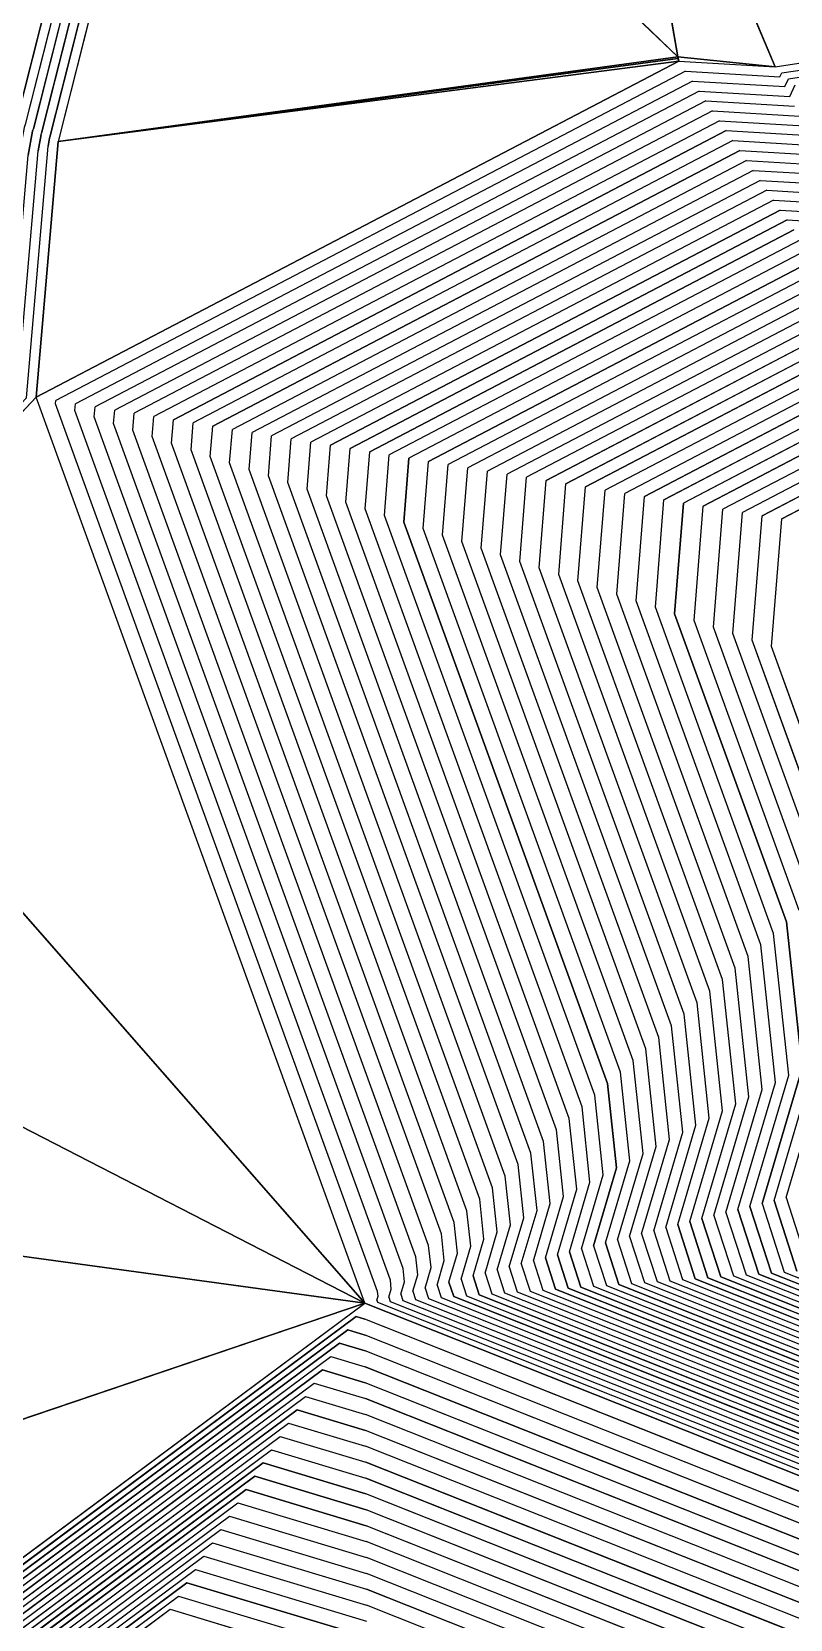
# Model space of a CAD drawing. Extents: x 7084 to 11035, y 13750 to 16729.
# Drawn here: x 7885 to 8404, y 14476 to 15562 of the extents above; entities that cross this region are included whole.
import ezdxf

# ---------------------------------------------------------------- set-up
doc = ezdxf.new("R2010")
doc.units = 0
doc.layers.add('Level 1', color=7, linetype='Continuous')

msp = doc.modelspace()

# ---------------------------------------------------------------- linework, layer by layer
at = {"layer": 'Level 1'}
for p, q in [((7983.7, 15855.8), (7891.7, 15492.5)), ((7990.8, 15858.6), (7897.4, 15489.6)), ((7997.9, 15861.4), (7903, 15486.6)), ((8326.7, 15544.5), (7997.9, 15861.4)), ((7997.9, 15861.4), (8326.7, 15544.5)), ((7962.4, 15847.3), (7874.8, 15501.3)), ((7969.5, 15850.1), (7880.5, 15498.4)), ((7976.6, 15852.9), (7886.1, 15495.4)), ((8282.5, 15801.4), (8326.7, 15544.5)), ((8393.3, 15537.7), (8282.5, 15801.4)), ((8326.7, 15544.5), (8282.5, 15801.4)), ((8282.5, 15801.4), (8393.3, 15537.7)), ((8393.3, 15537.7), (8572.6, 15565.2)), ((8397.9, 15533.6), (8573.6, 15560.6)), ((8402.5, 15529.6), (8574.6, 15556)), ((7888, 15311.7), (8327.4, 15541.6)), ((8327.4, 15541.6), (7888, 15311.7)), ((8326.7, 15544.5), (7903, 15486.6)), ((7903, 15486.6), (8326.7, 15544.5)), ((8326.7, 15543.5), (7903, 15486.6)), ((7903, 15486.6), (8326.7, 15543.5)), ((7903, 15486.6), (8327.4, 15541.6)), ((8327.4, 15541.6), (7903, 15486.6)), ((8326.7, 15543.5), (8326.7, 15544.5)), ((8327.4, 15541.6), (8326.7, 15544.5)), ((8326.7, 15544.5), (8326.7, 15543.5)), ((8326.7, 15544.5), (8393.3, 15537.7)), ((8393.3, 15537.7), (8326.7, 15544.5)), ((8326.7, 15544.5), (8327.4, 15541.6)), ((8327.4, 15541.6), (8326.7, 15543.5)), ((8326.7, 15543.5), (8327.4, 15541.6)), ((8327.4, 15541.6), (8393.3, 15537.7)), ((8332.1, 15534.8), (7901.4, 15309.5)), ((8336.7, 15528), (7914.9, 15307.3)), ((8332.1, 15534.8), (8396.6, 15530.9)), ((8336.7, 15528), (8400, 15524.2)), ((8396.6, 15530.9), (8397.9, 15533.6)), ((8400, 15524.2), (8402.5, 15529.6)), ((8341.3, 15521.2), (7928.3, 15305.1)), ((8341.3, 15521.2), (8403.3, 15517.5)), ((8403.3, 15517.5), (8407.1, 15525.5)), ((8345.9, 15514.4), (7941.7, 15303)), ((8350.6, 15507.7), (7955.1, 15300.8)), ((8345.9, 15514.4), (8406.6, 15510.8)), ((8350.6, 15507.7), (8409.9, 15504.1)), ((7885.6, 15493.8), (7886.1, 15495.4)), ((8355.2, 15500.9), (7968.5, 15298.6)), ((8355.2, 15500.9), (8413.2, 15497.4)), ((7885.6, 15493.8), (7882.5, 15477.3)), ((7888, 15311.7), (7903, 15486.6)), ((7903, 15486.6), (7888, 15311.7)), ((7891.4, 15491.4), (7889.3, 15480.4)), ((7891.4, 15491.4), (7891.7, 15492.5)), ((7897.2, 15489), (7896.2, 15483.5)), ((7897.2, 15489), (7897.4, 15489.6)), ((8359.8, 15494.1), (7981.9, 15296.4)), ((8364.4, 15487.3), (7995.3, 15294.2)), ((8359.8, 15494.1), (8416.5, 15490.7)), ((8364.4, 15487.3), (8419.8, 15484)), ((7874.8, 15310.9), (7889.3, 15480.4)), ((7881.4, 15311.3), (7896.2, 15483.5)), ((8369.1, 15480.5), (8008.8, 15292)), ((8373.7, 15473.7), (8022.2, 15289.8)), ((8369.1, 15480.5), (8423.1, 15477.3)), ((8373.7, 15473.7), (8426.4, 15470.6)), ((8378.3, 15466.9), (8035.6, 15287.6)), ((8378.3, 15466.9), (8429.7, 15463.9)), ((8383, 15460.1), (8049, 15285.4)), ((8387.6, 15453.3), (8062.4, 15283.2)), ((8383, 15460.1), (8433, 15457.1)), ((8387.6, 15453.3), (8436.3, 15450.4)), ((8392.2, 15446.6), (8075.8, 15281)), ((8392.2, 15446.6), (8439.7, 15443.7)), ((8396.8, 15439.8), (8089.2, 15278.9)), ((8401.5, 15433), (8102.7, 15276.7)), ((8396.8, 15439.8), (8443, 15437)), ((8401.5, 15433), (8446.3, 15430.3)), ((8406.1, 15426.2), (8116.1, 15274.5)), ((8410.7, 15419.4), (8129.5, 15272.3)), ((8415.3, 15412.6), (8142.9, 15270.1)), ((8420, 15405.8), (8156.3, 15267.9)), ((8424.6, 15399), (8169.7, 15265.7)), ((8429.2, 15392.3), (8183.2, 15263.5)), ((8433.8, 15385.5), (8196.6, 15261.3)), ((8438.5, 15378.7), (8210, 15259.1)), ((8443.1, 15371.9), (8223.4, 15257)), ((8447.7, 15365.1), (8236.8, 15254.8)), ((8452.4, 15358.3), (8250.2, 15252.6)), ((8457, 15351.5), (8263.6, 15250.4)), ((8461.6, 15344.7), (8277.1, 15248.2)), ((8466.2, 15338), (8290.5, 15246)), ((8470.9, 15331.2), (8303.9, 15243.8)), ((8475.5, 15324.4), (8317.3, 15241.6)), ((7888, 15311.7), (7723.2, 15136.8)), ((8112.7, 14692.1), (7888, 15311.7)), ((8480.1, 15317.6), (8330.7, 15239.4)), ((8484.7, 15310.8), (8344.1, 15237.2)), ((7901.3, 15307.2), (7901.4, 15309.5)), ((8121.5, 14700), (7901.3, 15307.2)), ((7914.5, 15302.7), (7914.9, 15307.3)), ((8130.2, 14707.9), (7914.5, 15302.7)), ((7927.7, 15298.3), (7928.3, 15305.1)), ((7940.9, 15293.8), (7941.7, 15303)), ((7954.2, 15289.3), (7955.1, 15300.8)), ((8489.4, 15304), (8357.5, 15235.1)), ((8138.9, 14715.8), (7927.7, 15298.3)), ((8147.7, 14723.7), (7940.9, 15293.8)), ((8156.4, 14731.6), (7954.2, 15289.3)), ((7967.4, 15284.8), (7968.5, 15298.6)), ((7980.6, 15280.3), (7981.9, 15296.4)), ((7993.9, 15275.8), (7995.3, 15294.2)), ((8007.1, 15271.3), (8008.8, 15292)), ((8020.3, 15266.8), (8022.2, 15289.8)), ((8494, 15297.2), (8371, 15232.9)), ((8498.6, 15290.4), (8384.4, 15230.7)), ((8165.1, 14739.5), (7967.4, 15284.8)), ((8173.9, 14747.4), (7980.6, 15280.3)), ((8033.6, 15262.3), (8035.6, 15287.6)), ((8046.8, 15257.9), (8049, 15285.4)), ((8060, 15253.4), (8062.4, 15283.2)), ((8073.3, 15248.9), (8075.8, 15281)), ((8086.5, 15244.4), (8089.2, 15278.9)), ((8503.2, 15283.7), (8397.8, 15228.5)), ((8182.6, 14755.3), (7993.9, 15275.8)), ((8191.4, 14763.2), (8007.1, 15271.3)), ((8099.7, 15239.9), (8102.7, 15276.7)), ((8113, 15235.4), (8116.1, 15274.5)), ((8126.2, 15230.9), (8129.5, 15272.3)), ((8139.4, 15226.4), (8142.9, 15270.1)), ((8152.6, 15222), (8156.3, 15267.9)), ((8200.1, 14771.1), (8020.3, 15266.8)), ((8208.8, 14779), (8033.6, 15262.3)), ((8217.6, 14786.9), (8046.8, 15257.9)), ((8165.9, 15217.5), (8169.7, 15265.7)), ((8179.1, 15213), (8183.2, 15263.5)), ((8192.3, 15208.5), (8196.6, 15261.3)), ((8205.6, 15204), (8210, 15259.1)), ((8218.8, 15199.5), (8223.4, 15257)), ((8226.3, 14794.8), (8060, 15253.4)), ((8235, 14802.7), (8073.3, 15248.9)), ((8232, 15195), (8236.8, 15254.8)), ((8245.3, 15190.5), (8250.2, 15252.6)), ((8258.5, 15186.1), (8263.6, 15250.4)), ((8271.7, 15181.6), (8277.1, 15248.2)), ((8285, 15177.1), (8290.5, 15246)), ((8243.8, 14810.6), (8086.5, 15244.4)), ((8252.5, 14818.5), (8099.7, 15239.9)), ((8261.3, 14826.4), (8113, 15235.4)), ((8298.2, 15172.6), (8303.9, 15243.8)), ((8311.4, 15168.1), (8317.3, 15241.6)), ((8324.6, 15163.6), (8330.7, 15239.4)), ((8337.9, 15159.1), (8344.1, 15237.2)), ((8351.1, 15154.6), (8357.5, 15235.1)), ((8270, 14834.3), (8126.2, 15230.9)), ((8278.7, 14842.3), (8139.4, 15226.4)), ((8364.3, 15150.1), (8371, 15232.9)), ((8377.6, 15145.7), (8384.4, 15230.7)), ((8390.8, 15141.2), (8397.8, 15228.5)), ((8287.5, 14850.2), (8152.6, 15222)), ((8296.2, 14858.1), (8165.9, 15217.5)), ((8304.9, 14866), (8179.1, 15213)), ((8313.7, 14873.9), (8192.3, 15208.5)), ((8322.4, 14881.8), (8205.6, 15204)), ((8331.1, 14889.7), (8218.8, 15199.5)), ((8339.9, 14897.6), (8232, 15195)), ((8348.6, 14905.5), (8245.3, 15190.5)), ((8357.4, 14913.4), (8258.5, 15186.1)), ((8366.1, 14921.3), (8271.7, 15181.6)), ((8374.8, 14929.2), (8285, 15177.1)), ((8383.6, 14937.1), (8298.2, 15172.6)), ((8392.3, 14945), (8311.4, 15168.1)), ((8401, 14952.9), (8324.6, 15163.6)), ((8409.8, 14960.8), (8337.9, 15159.1)), ((8418.5, 14968.7), (8351.1, 15154.6)), ((8427.3, 14976.6), (8364.3, 15150.1)), ((8112.7, 14692.1), (7723.2, 15136.8)), ((7723.2, 15136.8), (8112.7, 14692.1)), ((8436, 14984.5), (8377.6, 15145.7)), ((8444.7, 14992.5), (8390.8, 15141.2)), ((7578.4, 14966.9), (8112.7, 14692.1)), ((8112.7, 14692.1), (7578.4, 14966.9)), ((8411.7, 14852.8), (8401, 14952.9)), ((8402.6, 14848), (8392.3, 14945)), ((8393.5, 14843.1), (8383.6, 14937.1)), ((8375.4, 14833.3), (8366.1, 14921.3)), ((8384.5, 14838.2), (8374.8, 14929.2)), ((8366.4, 14828.5), (8357.4, 14913.4)), ((8357.3, 14823.6), (8348.6, 14905.5)), ((8339.2, 14813.9), (8331.1, 14889.7)), ((8348.2, 14818.7), (8339.9, 14897.6)), ((8330.1, 14809), (8322.4, 14881.8)), ((8312, 14799.2), (8304.9, 14866)), ((8321.1, 14804.1), (8313.7, 14873.9)), ((8303, 14794.4), (8296.2, 14858.1)), ((8392.6, 14762.4), (8420.7, 14857.7)), ((8400.8, 14764.5), (8429.8, 14862.6)), ((8293.9, 14789.5), (8287.5, 14850.2)), ((8376.1, 14758.3), (8402.6, 14848)), ((8384.4, 14760.3), (8411.7, 14852.8)), ((8275.8, 14779.8), (8270, 14834.3)), ((8284.8, 14784.6), (8278.7, 14842.3)), ((8351.4, 14752.1), (8375.4, 14833.3)), ((8359.7, 14754.1), (8384.5, 14838.2)), ((8367.9, 14756.2), (8393.5, 14843.1)), ((8266.7, 14774.9), (8261.3, 14826.4)), ((8335, 14747.9), (8357.3, 14823.6)), ((8343.2, 14750), (8366.4, 14828.5)), ((8257.7, 14770), (8252.5, 14818.5)), ((8318.5, 14743.8), (8339.2, 14813.9)), ((8326.7, 14745.9), (8348.2, 14818.7)), ((8239.5, 14760.3), (8235, 14802.7)), ((8248.6, 14765.1), (8243.8, 14810.6)), ((8302, 14739.6), (8321.1, 14804.1)), ((8310.3, 14741.7), (8330.1, 14809)), ((8230.5, 14755.4), (8226.3, 14794.8)), ((8277.4, 14733.4), (8293.9, 14789.5)), ((8285.6, 14735.5), (8303, 14794.4)), ((8293.8, 14737.6), (8312, 14799.2)), ((8212.4, 14745.6), (8208.8, 14779)), ((8221.4, 14750.5), (8217.6, 14786.9)), ((8260.9, 14729.3), (8275.8, 14779.8)), ((8269.1, 14731.4), (8284.8, 14784.6)), ((8112.7, 14692.1), (7493.6, 14777)), ((7493.6, 14777), (8112.7, 14692.1)), ((8203.3, 14740.8), (8200.1, 14771.1)), ((8244.4, 14725.2), (8257.7, 14770)), ((8252.7, 14727.2), (8266.7, 14774.9)), ((8194.2, 14735.9), (8191.4, 14763.2)), ((8228, 14721), (8239.5, 14760.3)), ((8236.2, 14723.1), (8248.6, 14765.1)), ((8376.1, 14758.3), (8390.8, 14712.7)), ((8384.4, 14760.3), (8399.5, 14713.3)), ((8392.6, 14762.4), (8408.2, 14714)), ((8400.8, 14764.5), (8416.9, 14714.6)), ((8176.1, 14726.2), (8173.9, 14747.4)), ((8185.2, 14731), (8182.6, 14755.3)), ((8211.5, 14716.9), (8221.4, 14750.5)), ((8219.7, 14719), (8230.5, 14755.4)), ((8326.7, 14745.9), (8338.7, 14708.8)), ((8335, 14747.9), (8347.4, 14709.5)), ((8343.2, 14750), (8356.1, 14710.1)), ((8351.4, 14752.1), (8364.8, 14710.7)), ((8359.7, 14754.1), (8373.5, 14711.4)), ((8367.9, 14756.2), (8382.1, 14712)), ((8167.1, 14721.3), (8165.1, 14739.5)), ((8186.8, 14710.7), (8194.2, 14735.9)), ((8195, 14712.7), (8203.3, 14740.8)), ((8203.3, 14714.8), (8212.4, 14745.6)), ((8285.6, 14735.5), (8295.2, 14705.6)), ((8293.8, 14737.6), (8303.9, 14706.2)), ((8302, 14739.6), (8312.6, 14706.9)), ((8310.3, 14741.7), (8321.3, 14707.5)), ((8318.5, 14743.8), (8330, 14708.2)), ((8158, 14716.4), (8156.4, 14731.6)), ((8170.3, 14706.5), (8176.1, 14726.2)), ((8178.6, 14708.6), (8185.2, 14731)), ((8244.4, 14725.2), (8251.8, 14702.4)), ((8252.7, 14727.2), (8260.5, 14703)), ((8260.9, 14729.3), (8269.2, 14703.7)), ((8269.1, 14731.4), (8277.9, 14704.3)), ((8277.4, 14733.4), (8286.5, 14704.9)), ((8139.9, 14706.7), (8138.9, 14715.8)), ((8149, 14711.5), (8147.7, 14723.7)), ((8153.9, 14702.4), (8158, 14716.4)), ((8162.1, 14704.5), (8167.1, 14721.3)), ((8203.3, 14714.8), (8208.3, 14699.1)), ((8211.5, 14716.9), (8217, 14699.8)), ((8219.7, 14719), (8225.7, 14700.4)), ((8228, 14721), (8234.4, 14701.1)), ((8236.2, 14723.1), (8243.1, 14701.7)), ((8399.5, 14713.3), (8596.5, 14635.2)), ((8130.8, 14701.8), (8130.2, 14707.9)), ((8137.4, 14698.3), (8139.9, 14706.7)), ((8145.6, 14700.3), (8149, 14711.5)), ((8153.9, 14702.4), (8156.2, 14695.3)), ((8162.1, 14704.5), (8164.9, 14695.9)), ((8170.3, 14706.5), (8173.6, 14696.6)), ((8178.6, 14708.6), (8182.2, 14697.2)), ((8186.8, 14710.7), (8190.9, 14697.9)), ((8195, 14712.7), (8199.6, 14698.5)), ((8251.8, 14702.4), (8645.6, 14546.1)), ((8260.5, 14703), (8642.8, 14551.3)), ((8269.2, 14703.7), (8639.9, 14556.5)), ((8277.9, 14704.3), (8637, 14561.8)), ((8286.5, 14704.9), (8634.1, 14567)), ((8295.2, 14705.6), (8631.2, 14572.3)), ((8303.9, 14706.2), (8628.3, 14577.5)), ((8312.6, 14706.9), (8625.4, 14582.7)), ((8321.3, 14707.5), (8622.5, 14588)), ((8330, 14708.2), (8619.6, 14593.2)), ((8338.7, 14708.8), (8616.7, 14598.5)), ((8347.4, 14709.5), (8613.8, 14603.7)), ((8356.1, 14710.1), (8610.9, 14609)), ((8364.8, 14710.7), (8608, 14614.2)), ((8373.5, 14711.4), (8605.1, 14619.4)), ((8382.1, 14712), (8602.3, 14624.7)), ((8390.8, 14712.7), (8599.4, 14629.9)), ((8112.7, 14692.1), (7478.6, 14477.2)), ((7478.6, 14477.2), (8112.7, 14692.1)), ((7588.4, 14302.3), (8112.7, 14692.1)), ((8112.7, 14692.1), (8691.9, 14462.2)), ((8691.9, 14462.2), (8112.7, 14692.1)), ((8121, 14694.1), (8121.8, 14696.9)), ((8121, 14694.1), (8121.4, 14692.7)), ((8121.4, 14692.7), (8689, 14467.4)), ((8121.8, 14696.9), (8121.5, 14700)), ((8129.2, 14696.2), (8130.8, 14701.8)), ((8129.2, 14696.2), (8130.1, 14693.3)), ((8130.1, 14693.3), (8686.2, 14472.7)), ((8137.4, 14698.3), (8138.8, 14694)), ((8138.8, 14694), (8683.3, 14477.9)), ((8145.6, 14700.3), (8147.5, 14694.6)), ((8147.5, 14694.6), (8680.4, 14483.1)), ((8156.2, 14695.3), (8677.5, 14488.4)), ((8164.9, 14695.9), (8674.6, 14493.6)), ((8173.6, 14696.6), (8671.7, 14498.9)), ((8182.2, 14697.2), (8668.8, 14504.1)), ((8190.9, 14697.9), (8665.9, 14509.4)), ((8199.6, 14698.5), (8663, 14514.6)), ((8208.3, 14699.1), (8660.1, 14519.8)), ((8217, 14699.8), (8657.2, 14525.1)), ((8225.7, 14700.4), (8654.3, 14530.3)), ((8234.4, 14701.1), (8651.4, 14535.6)), ((8243.1, 14701.7), (8648.5, 14540.8)), ((7590.7, 14299.2), (8106.9, 14682.9)), ((8106.9, 14682.9), (8112.8, 14681.2)), ((8683.1, 14454.8), (8112.8, 14681.2)), ((7593, 14296), (8101.1, 14673.8)), ((8101.1, 14673.8), (8112.9, 14670.3)), ((8674.3, 14447.5), (8112.9, 14670.3)), ((7595.3, 14292.9), (8095.4, 14664.7)), ((8095.4, 14664.7), (8112.9, 14659.4)), ((8665.4, 14440.2), (8112.9, 14659.4)), ((7597.5, 14289.8), (8089.6, 14655.6)), ((8089.6, 14655.6), (8113, 14648.6)), ((8656.6, 14432.8), (8113, 14648.6)), ((7599.8, 14286.7), (8083.8, 14646.5)), ((7602.1, 14283.6), (8078, 14637.4)), ((8078, 14637.4), (8113.1, 14626.8)), ((8083.8, 14646.5), (8113, 14637.7)), ((8647.7, 14425.5), (8113, 14637.7)), ((7604.4, 14280.5), (8072.2, 14628.3)), ((8072.2, 14628.3), (8113.2, 14616)), ((8638.9, 14418.2), (8113.1, 14626.8)), ((7606.6, 14277.4), (8066.4, 14619.2)), ((8066.4, 14619.2), (8113.2, 14605.1)), ((8630, 14410.8), (8113.2, 14616)), ((7608.9, 14274.3), (8060.6, 14610.1)), ((8060.6, 14610.1), (8113.3, 14594.2)), ((8621.2, 14403.5), (8113.2, 14605.1)), ((7611.2, 14271.2), (8054.8, 14601)), ((8054.8, 14601), (8113.4, 14583.4)), ((8612.3, 14396.2), (8113.3, 14594.2)), ((7613.5, 14268.1), (8049, 14591.9)), ((8049, 14591.9), (8113.4, 14572.5)), ((8603.5, 14388.8), (8113.4, 14583.4)), ((7615.7, 14265), (8043.2, 14582.8)), ((7618, 14261.9), (8037.5, 14573.7)), ((8037.5, 14573.7), (8113.6, 14550.7)), ((8043.2, 14582.8), (8113.5, 14561.6)), ((8594.6, 14381.5), (8113.4, 14572.5)), ((7620.3, 14258.8), (8031.7, 14564.6)), ((8031.7, 14564.6), (8113.6, 14539.9)), ((8585.8, 14374.2), (8113.5, 14561.6)), ((7622.6, 14255.7), (8025.9, 14555.5)), ((8025.9, 14555.5), (8113.7, 14529)), ((8577, 14366.8), (8113.6, 14550.7)), ((7624.8, 14252.6), (8020.1, 14546.4)), ((8020.1, 14546.4), (8113.8, 14518.1)), ((8568.1, 14359.5), (8113.6, 14539.9)), ((7627.1, 14249.5), (8014.3, 14537.3)), ((8014.3, 14537.3), (8113.8, 14507.3)), ((8559.3, 14352.2), (8113.7, 14529)), ((7629.4, 14246.3), (8008.5, 14528.2)), ((7631.7, 14243.2), (8002.7, 14519.1)), ((8002.7, 14519.1), (8114, 14485.5)), ((8008.5, 14528.2), (8113.9, 14496.4)), ((8550.4, 14344.8), (8113.8, 14518.1)), ((7634, 14240.1), (7996.9, 14510)), ((7996.9, 14510), (8114, 14474.7)), ((8541.6, 14337.5), (8113.8, 14507.3)), ((7636.2, 14237), (7991.1, 14500.9)), ((7991.1, 14500.9), (8114.1, 14463.8)), ((8532.7, 14330.2), (8113.9, 14496.4)), ((7638.5, 14233.9), (7985.3, 14491.8)), ((7985.3, 14491.8), (8114.2, 14452.9)), ((8523.9, 14322.8), (8114, 14485.5)), ((7640.8, 14230.8), (7979.6, 14482.7)), ((7979.6, 14482.7), (8114.2, 14442))]:
    msp.add_line(p, q, dxfattribs=at)
for points in [[(7466.4, 14478.2), (7480.9, 14768.8), (7488.8, 14784.1), (7571, 14968.1), (7574.7, 14976.7), (7715.1, 15141.4), (7874.8, 15310.9), (7889.3, 15480.4), (7891.4, 15491.4), (7891.7, 15492.5), (7983.7, 15855.8), (7986.1, 15871.4), (7992.4, 15871.6), (8219.9, 16084.7), (8227.3, 16088.8), (8324.1, 16171.1), (8327.7, 16177.3), (8336, 16182.5), (8346.8, 16180), (8903.4, 16199.4)], [(7466.4, 14478.2), (7480.9, 14768.8), (7488.8, 14784.1), (7571, 14968.1), (7574.7, 14976.7), (7715.1, 15141.4), (7874.8, 15310.9), (7889.3, 15480.4), (7891.4, 15491.4), (7891.7, 15492.5), (7983.7, 15855.8), (7986.1, 15871.4), (7992.4, 15871.6), (8219.9, 16084.7), (8227.3, 16088.8), (8324.1, 16171.1), (8327.7, 16177.3), (8336, 16182.5), (8346.8, 16180), (8903.4, 16199.4)], [(7574.7, 14967.5), (7576.6, 14971.8), (7719.2, 15139.1), (7881.4, 15311.3), (7896.2, 15483.5), (7897.2, 15489), (7897.4, 15489.6), (7990.8, 15858.6), (7992, 15866.4), (7995.2, 15866.5), (8226.2, 16083), (8229.9, 16085), (8328.3, 16168.7), (8330, 16171.8), (8334.2, 16174.4), (8339.6, 16173.1), (8905, 16192.8)], [(7574.7, 14967.5), (7576.6, 14971.8), (7719.2, 15139.1), (7881.4, 15311.3), (7896.2, 15483.5), (7897.2, 15489), (7897.4, 15489.6), (7990.8, 15858.6), (7992, 15866.4), (7995.2, 15866.5), (8226.2, 16083), (8229.9, 16085), (8328.3, 16168.7), (8330, 16171.8), (8334.2, 16174.4), (8339.6, 16173.1), (8905, 16192.8)], [(8647.7, 14425.5), (8113, 14637.7), (8083.8, 14646.5), (7599.8, 14286.7), (7577.5, 14292.8), (7476.1, 14454.2), (7448.2, 14479.8), (7462, 14756.6), (7481.6, 14794.7), (7559.9, 14970), (7569.2, 14991.4), (7702.9, 15148.2), (7855, 15309.7), (7868.8, 15471.1), (7873.9, 15498.5), (7874.8, 15501.3), (7962.4, 15847.3), (7968.5, 15886.3), (7984.3, 15886.8), (8200.9, 16089.8)], [(8647.7, 14425.5), (8113, 14637.7), (8083.8, 14646.5), (7599.8, 14286.7), (7577.5, 14292.8), (7476.1, 14454.2), (7448.2, 14479.8), (7462, 14756.6), (7481.6, 14794.7), (7559.9, 14970), (7569.2, 14991.4), (7702.9, 15148.2), (7855, 15309.7), (7868.8, 15471.1), (7873.9, 15498.5), (7874.8, 15501.3), (7962.4, 15847.3), (7968.5, 15886.3), (7984.3, 15886.8), (8200.9, 16089.8)], [(7493.6, 14777), (8112.7, 14692.1), (7888, 15311.7), (8327.4, 15541.6), (7903, 15486.6), (8326.7, 15543.5), (8327.4, 15541.6), (8326.7, 15544.5), (7997.9, 15861.4)], [(7493.6, 14777), (8112.7, 14692.1), (7888, 15311.7), (8327.4, 15541.6), (7903, 15486.6), (8326.7, 15543.5), (8327.4, 15541.6), (8326.7, 15544.5), (7997.9, 15861.4)], [(7997.9, 15861.4), (7903, 15486.6), (7888, 15311.7), (8327.4, 15541.6), (7903, 15486.6)], [(7997.9, 15861.4), (7903, 15486.6), (7888, 15311.7), (8327.4, 15541.6), (7903, 15486.6)], [(8282.5, 15801.4), (8326.7, 15544.5), (7997.9, 15861.4)], [(8282.5, 15801.4), (8326.7, 15544.5), (7997.9, 15861.4)], [(7969.5, 15850.1), (7880.5, 15498.4), (7879.7, 15496.2), (7875.6, 15474.2), (7861.6, 15310.1), (7706.9, 15145.9), (7571.1, 14986.5), (7563.6, 14969.4), (7484, 14791.2), (7468.3, 14760.7), (7454.3, 14479.3), (7476.6, 14458.8), (7579.7, 14294.7), (7597.5, 14289.8), (8089.6, 14655.6), (8113, 14648.6), (8656.6, 14432.8)], [(7969.5, 15850.1), (7880.5, 15498.4), (7879.7, 15496.2), (7875.6, 15474.2), (7861.6, 15310.1), (7706.9, 15145.9), (7571.1, 14986.5), (7563.6, 14969.4), (7484, 14791.2), (7468.3, 14760.7), (7454.3, 14479.3), (7476.6, 14458.8), (7579.7, 14294.7), (7597.5, 14289.8), (8089.6, 14655.6), (8113, 14648.6), (8656.6, 14432.8)], [(8665.4, 14440.2), (8112.9, 14659.4), (8095.4, 14664.7), (7595.3, 14292.9), (7581.9, 14296.6), (7477.1, 14463.4), (7460.4, 14478.7), (7474.6, 14764.7), (7486.4, 14787.6), (7567.3, 14968.7), (7572.9, 14981.6), (7711, 15143.6), (7868.2, 15310.5), (7882.5, 15477.3), (7885.6, 15493.8), (7886.1, 15495.4), (7976.6, 15852.9)], [(8665.4, 14440.2), (8112.9, 14659.4), (8095.4, 14664.7), (7595.3, 14292.9), (7581.9, 14296.6), (7477.1, 14463.4), (7460.4, 14478.7), (7474.6, 14764.7), (7486.4, 14787.6), (7567.3, 14968.7), (7572.9, 14981.6), (7711, 15143.6), (7868.2, 15310.5), (7882.5, 15477.3), (7885.6, 15493.8), (7886.1, 15495.4), (7976.6, 15852.9)], [(7927, 15833.2), (7846.7, 15516), (7844.8, 15510.5), (7834.6, 15455.6), (7821.9, 15307.6), (7682.5, 15159.6), (7560, 15015.8), (7541.4, 14973.1), (7469.6, 14812.4), (7430.5, 14736.1), (7417.9, 14482.4), (7473.6, 14431.3), (7566.6, 14283.3), (7611.2, 14271.2), (8054.8, 14601), (8113.4, 14583.4), (8603.5, 14388.8)], [(7927, 15833.2), (7846.7, 15516), (7844.8, 15510.5), (7834.6, 15455.6), (7821.9, 15307.6), (7682.5, 15159.6), (7560, 15015.8), (7541.4, 14973.1), (7469.6, 14812.4), (7430.5, 14736.1), (7417.9, 14482.4), (7473.6, 14431.3), (7566.6, 14283.3), (7611.2, 14271.2), (8054.8, 14601), (8113.4, 14583.4), (8603.5, 14388.8)], [(8621.2, 14403.5), (8113.2, 14605.1), (8066.4, 14619.2), (7606.6, 14277.4), (7570.9, 14287.1), (7474.6, 14440.5), (7430, 14481.4), (7443.1, 14744.3), (7474.4, 14805.3), (7548.8, 14971.8), (7563.7, 15006), (7690.7, 15155), (7835.2, 15308.4), (7848.3, 15461.8), (7856.5, 15505.7), (7858, 15510.1), (7941.2, 15838.8)], [(8621.2, 14403.5), (8113.2, 14605.1), (8066.4, 14619.2), (7606.6, 14277.4), (7570.9, 14287.1), (7474.6, 14440.5), (7430, 14481.4), (7443.1, 14744.3), (7474.4, 14805.3), (7548.8, 14971.8), (7563.7, 15006), (7690.7, 15155), (7835.2, 15308.4), (7848.3, 15461.8), (7856.5, 15505.7), (7858, 15510.1), (7941.2, 15838.8)], [(8568.1, 14359.5), (8113.6, 14539.9), (8031.7, 14564.6), (7620.3, 14258.8), (7557.8, 14275.7), (7471.6, 14412.9), (7393.6, 14484.5), (7405.3, 14719.8), (7460, 14826.5), (7526.6, 14975.5), (7552.6, 15035.4), (7666.2, 15168.7), (7795.5, 15305.9), (7807.3, 15443.2), (7821.6, 15520), (7824.2, 15527.8), (7898.6, 15821.9)], [(8568.1, 14359.5), (8113.6, 14539.9), (8031.7, 14564.6), (7620.3, 14258.8), (7557.8, 14275.7), (7471.6, 14412.9), (7393.6, 14484.5), (7405.3, 14719.8), (7460, 14826.5), (7526.6, 14975.5), (7552.6, 15035.4), (7666.2, 15168.7), (7795.5, 15305.9), (7807.3, 15443.2), (7821.6, 15520), (7824.2, 15527.8), (7898.6, 15821.9)], [(8577, 14366.8), (8113.6, 14550.7), (8037.5, 14573.7), (7618, 14261.9), (7560, 14277.6), (7472.1, 14417.5), (7399.6, 14484), (7411.6, 14723.9), (7462.4, 14823), (7530.3, 14974.9), (7554.4, 15030.5), (7670.3, 15166.4), (7802.1, 15306.4), (7814.1, 15446.3), (7827.4, 15517.6), (7829.8, 15524.9), (7905.7, 15824.7)], [(8577, 14366.8), (8113.6, 14550.7), (8037.5, 14573.7), (7618, 14261.9), (7560, 14277.6), (7472.1, 14417.5), (7399.6, 14484), (7411.6, 14723.9), (7462.4, 14823), (7530.3, 14974.9), (7554.4, 15030.5), (7670.3, 15166.4), (7802.1, 15306.4), (7814.1, 15446.3), (7827.4, 15517.6), (7829.8, 15524.9), (7905.7, 15824.7)], [(8585.8, 14374.2), (8113.5, 14561.6), (8043.2, 14582.8), (7615.7, 14265), (7562.2, 14279.5), (7472.6, 14422.1), (7405.7, 14483.5), (7417.9, 14728), (7464.8, 14819.5), (7534, 14974.3), (7556.3, 15025.6), (7674.4, 15164.2), (7808.7, 15306.8), (7820.9, 15449.4), (7833.2, 15515.2), (7835.4, 15521.9), (7912.8, 15827.5)], [(8585.8, 14374.2), (8113.5, 14561.6), (8043.2, 14582.8), (7615.7, 14265), (7562.2, 14279.5), (7472.6, 14422.1), (7405.7, 14483.5), (7417.9, 14728), (7464.8, 14819.5), (7534, 14974.3), (7556.3, 15025.6), (7674.4, 15164.2), (7808.7, 15306.8), (7820.9, 15449.4), (7833.2, 15515.2), (7835.4, 15521.9), (7912.8, 15827.5)], [(7919.9, 15830.3), (7841.1, 15519), (7839, 15512.8), (7827.8, 15452.5), (7815.3, 15307.2), (7678.4, 15161.9), (7558.1, 15020.7), (7537.7, 14973.7), (7467.2, 14815.9), (7424.2, 14732), (7411.8, 14482.9), (7473.1, 14426.7), (7564.4, 14281.4), (7613.5, 14268.1), (8049, 14591.9), (8113.4, 14572.5), (8594.6, 14381.5)], [(7919.9, 15830.3), (7841.1, 15519), (7839, 15512.8), (7827.8, 15452.5), (7815.3, 15307.2), (7678.4, 15161.9), (7558.1, 15020.7), (7537.7, 14973.7), (7467.2, 14815.9), (7424.2, 14732), (7411.8, 14482.9), (7473.1, 14426.7), (7564.4, 14281.4), (7613.5, 14268.1), (8049, 14591.9), (8113.4, 14572.5), (8594.6, 14381.5)], [(7870.3, 15810.6), (7801.7, 15539.6), (7798.3, 15529.5), (7779.9, 15430.8), (7769.1, 15304.3), (7649.9, 15177.8), (7545.2, 15055), (7511.8, 14978), (7450.4, 14840.7), (7380.1, 14703.4), (7369.3, 14486.6), (7469.7, 14394.6), (7549.1, 14268.1), (7629.4, 14246.3), (8008.5, 14528.2), (8113.9, 14496.4), (8532.7, 14330.2)], [(7870.3, 15810.6), (7801.7, 15539.6), (7798.3, 15529.5), (7779.9, 15430.8), (7769.1, 15304.3), (7649.9, 15177.8), (7545.2, 15055), (7511.8, 14978), (7450.4, 14840.7), (7380.1, 14703.4), (7369.3, 14486.6), (7469.7, 14394.6), (7549.1, 14268.1), (7629.4, 14246.3), (8008.5, 14528.2), (8113.9, 14496.4), (8532.7, 14330.2)], [(8506.2, 14308.2), (8114.1, 14463.8), (7991.1, 14500.9), (7636.2, 14237), (7542.5, 14262.4), (7468.2, 14380.8), (7351.1, 14488.2), (7361.2, 14691.2), (7443.2, 14851.3), (7500.6, 14979.8), (7539.7, 15069.7), (7637.7, 15184.7), (7749.2, 15303.1), (7759.4, 15421.5), (7780.9, 15536.7), (7784.8, 15548.4), (7849, 15802.1)], [(8506.2, 14308.2), (8114.1, 14463.8), (7991.1, 14500.9), (7636.2, 14237), (7542.5, 14262.4), (7468.2, 14380.8), (7351.1, 14488.2), (7361.2, 14691.2), (7443.2, 14851.3), (7500.6, 14979.8), (7539.7, 15069.7), (7637.7, 15184.7), (7749.2, 15303.1), (7759.4, 15421.5), (7780.9, 15536.7), (7784.8, 15548.4), (7849, 15802.1)], [(8282.5, 15801.4), (8393.3, 15537.7), (8326.7, 15544.5), (7903, 15486.6), (7888, 15311.7), (7723.2, 15136.8)], [(8282.5, 15801.4), (8393.3, 15537.7), (8326.7, 15544.5), (7903, 15486.6), (7888, 15311.7), (7723.2, 15136.8)], [(8326.7, 15544.5), (8326.7, 15543.5), (8326.7, 15544.5), (7903, 15486.6), (8326.7, 15543.5), (8327.4, 15541.6), (8326.7, 15544.5), (8282.5, 15801.4), (8572.6, 15565.2)], [(8326.7, 15544.5), (8326.7, 15543.5), (8326.7, 15544.5), (7903, 15486.6), (8326.7, 15543.5), (8327.4, 15541.6), (8326.7, 15544.5), (8282.5, 15801.4), (8572.6, 15565.2)], [(7834.8, 15796.4), (7773.5, 15554.3), (7769.2, 15541.4), (7745.7, 15415.3), (7736, 15302.2), (7629.6, 15189.2), (7536, 15079.4), (7493.2, 14981.1), (7438.4, 14858.4), (7348.6, 14683), (7338.9, 14489.3), (7467.2, 14371.6), (7538.2, 14258.6), (7640.8, 14230.8), (7979.6, 14482.7), (8114.2, 14442), (8488.5, 14293.5)], [(7834.8, 15796.4), (7773.5, 15554.3), (7769.2, 15541.4), (7745.7, 15415.3), (7736, 15302.2), (7629.6, 15189.2), (7536, 15079.4), (7493.2, 14981.1), (7438.4, 14858.4), (7348.6, 14683), (7338.9, 14489.3), (7467.2, 14371.6), (7538.2, 14258.6), (7640.8, 14230.8), (7979.6, 14482.7), (8114.2, 14442), (8488.5, 14293.5)], [(7980.6, 15280.3), (7981.9, 15296.4), (8359.8, 15494.1), (8416.5, 15490.7)], [(7980.6, 15280.3), (7981.9, 15296.4), (8359.8, 15494.1), (8416.5, 15490.7)], [(8007.1, 15271.3), (8008.8, 15292), (8369.1, 15480.5), (8423.1, 15477.3)], [(8007.1, 15271.3), (8008.8, 15292), (8369.1, 15480.5), (8423.1, 15477.3)], [(8648.5, 14540.8), (8243.1, 14701.7), (8236.2, 14723.1), (8248.6, 14765.1), (8243.8, 14810.6), (8086.5, 15244.4), (8089.2, 15278.9), (8396.8, 15439.8), (8443, 15437)], [(8648.5, 14540.8), (8243.1, 14701.7), (8236.2, 14723.1), (8248.6, 14765.1), (8243.8, 14810.6), (8086.5, 15244.4), (8089.2, 15278.9), (8396.8, 15439.8), (8443, 15437)], [(8645.6, 14546.1), (8251.8, 14702.4), (8244.4, 14725.2), (8257.7, 14770), (8252.5, 14818.5), (8099.7, 15239.9), (8102.7, 15276.7), (8401.5, 15433), (8446.3, 15430.3)], [(8645.6, 14546.1), (8251.8, 14702.4), (8244.4, 14725.2), (8257.7, 14770), (8252.5, 14818.5), (8099.7, 15239.9), (8102.7, 15276.7), (8401.5, 15433), (8446.3, 15430.3)], [(8642.8, 14551.3), (8260.5, 14703), (8252.7, 14727.2), (8266.7, 14774.9), (8261.3, 14826.4), (8113, 15235.4), (8116.1, 15274.5), (8406.1, 15426.2)], [(8642.8, 14551.3), (8260.5, 14703), (8252.7, 14727.2), (8266.7, 14774.9), (8261.3, 14826.4), (8113, 15235.4), (8116.1, 15274.5), (8406.1, 15426.2)], [(8415.3, 15412.6), (8142.9, 15270.1), (8139.4, 15226.4), (8278.7, 14842.3), (8284.8, 14784.6), (8269.1, 14731.4), (8277.9, 14704.3)], [(8415.3, 15412.6), (8142.9, 15270.1), (8139.4, 15226.4), (8278.7, 14842.3), (8284.8, 14784.6), (8269.1, 14731.4), (8277.9, 14704.3)], [(8634.1, 14567), (8286.5, 14704.9), (8277.4, 14733.4), (8293.9, 14789.5), (8287.5, 14850.2), (8152.6, 15222), (8156.3, 15267.9), (8420, 15405.8)], [(8634.1, 14567), (8286.5, 14704.9), (8277.4, 14733.4), (8293.9, 14789.5), (8287.5, 14850.2), (8152.6, 15222), (8156.3, 15267.9), (8420, 15405.8)], [(8616.7, 14598.5), (8338.7, 14708.8), (8326.7, 14745.9), (8348.2, 14818.7), (8339.9, 14897.6), (8232, 15195), (8236.8, 15254.8), (8447.7, 15365.1)], [(8616.7, 14598.5), (8338.7, 14708.8), (8326.7, 14745.9), (8348.2, 14818.7), (8339.9, 14897.6), (8232, 15195), (8236.8, 15254.8), (8447.7, 15365.1)], [(8245.3, 15190.5), (8250.2, 15252.6), (8452.4, 15358.3)], [(8245.3, 15190.5), (8250.2, 15252.6), (8452.4, 15358.3)], [(8610.9, 14609), (8356.1, 14710.1), (8343.2, 14750), (8366.4, 14828.5), (8357.4, 14913.4), (8258.5, 15186.1), (8263.6, 15250.4), (8457, 15351.5)], [(8610.9, 14609), (8356.1, 14710.1), (8343.2, 14750), (8366.4, 14828.5), (8357.4, 14913.4), (8258.5, 15186.1), (8263.6, 15250.4), (8457, 15351.5)], [(8602.3, 14624.7), (8382.1, 14712), (8367.9, 14756.2), (8393.5, 14843.1), (8383.6, 14937.1), (8298.2, 15172.6), (8303.9, 15243.8), (8470.9, 15331.2)], [(8602.3, 14624.7), (8382.1, 14712), (8367.9, 14756.2), (8393.5, 14843.1), (8383.6, 14937.1), (8298.2, 15172.6), (8303.9, 15243.8), (8470.9, 15331.2)], [(8599.4, 14629.9), (8390.8, 14712.7), (8376.1, 14758.3), (8402.6, 14848), (8392.3, 14945), (8311.4, 15168.1), (8317.3, 15241.6), (8475.5, 15324.4)], [(8599.4, 14629.9), (8390.8, 14712.7), (8376.1, 14758.3), (8402.6, 14848), (8392.3, 14945), (8311.4, 15168.1), (8317.3, 15241.6), (8475.5, 15324.4)], [(8480.1, 15317.6), (8330.7, 15239.4), (8324.6, 15163.6), (8401, 14952.9), (8411.7, 14852.8), (8384.4, 14760.3), (8399.5, 14713.3), (8596.5, 14635.2)], [(8480.1, 15317.6), (8330.7, 15239.4), (8324.6, 15163.6), (8401, 14952.9), (8411.7, 14852.8), (8384.4, 14760.3), (8399.5, 14713.3), (8596.5, 14635.2)], [(8409.8, 14960.8), (8337.9, 15159.1), (8344.1, 15237.2), (8484.7, 15310.8)], [(8409.8, 14960.8), (8337.9, 15159.1), (8344.1, 15237.2), (8484.7, 15310.8)], [(7742.6, 15302.7), (7633.6, 15186.9), (7537.8, 15074.5), (7496.9, 14980.5), (7440.8, 14854.8), (7354.9, 14687.1), (7345, 14488.7), (7467.7, 14376.2), (7540.4, 14260.5), (7638.5, 14233.9), (7985.3, 14491.8), (8114.2, 14452.9), (8497.3, 14300.8)], [(7742.6, 15302.7), (7633.6, 15186.9), (7537.8, 15074.5), (7496.9, 14980.5), (7440.8, 14854.8), (7354.9, 14687.1), (7345, 14488.7), (7467.7, 14376.2), (7540.4, 14260.5), (7638.5, 14233.9), (7985.3, 14491.8), (8114.2, 14452.9), (8497.3, 14300.8)], [(8436, 14984.5), (8377.6, 15145.7), (8384.4, 15230.7), (8498.6, 15290.4)], [(8436, 14984.5), (8377.6, 15145.7), (8384.4, 15230.7), (8498.6, 15290.4)], [(8671.7, 14498.9), (8173.6, 14696.6), (8170.3, 14706.5), (8176.1, 14726.2), (8173.9, 14747.4), (7980.6, 15280.3)], [(8671.7, 14498.9), (8173.6, 14696.6), (8170.3, 14706.5), (8176.1, 14726.2), (8173.9, 14747.4), (7980.6, 15280.3)], [(8444.7, 14992.5), (8390.8, 15141.2), (8397.8, 15228.5), (8503.2, 15283.7)], [(8444.7, 14992.5), (8390.8, 15141.2), (8397.8, 15228.5), (8503.2, 15283.7)], [(8665.9, 14509.4), (8190.9, 14697.9), (8186.8, 14710.7), (8194.2, 14735.9), (8191.4, 14763.2), (8007.1, 15271.3)], [(8665.9, 14509.4), (8190.9, 14697.9), (8186.8, 14710.7), (8194.2, 14735.9), (8191.4, 14763.2), (8007.1, 15271.3)], [(8613.8, 14603.7), (8347.4, 14709.5), (8335, 14747.9), (8357.3, 14823.6), (8348.6, 14905.5), (8245.3, 15190.5)], [(8613.8, 14603.7), (8347.4, 14709.5), (8335, 14747.9), (8357.3, 14823.6), (8348.6, 14905.5), (8245.3, 15190.5)], [(7698.8, 15150.5), (7567.4, 14996.3), (7556.2, 14970.6), (7479.2, 14798.2), (7455.7, 14752.5), (7442.1, 14480.3), (7475.6, 14449.6), (7575.3, 14290.9), (7602.1, 14283.6), (8078, 14637.4), (8113.1, 14626.8), (8638.9, 14418.2)], [(7698.8, 15150.5), (7567.4, 14996.3), (7556.2, 14970.6), (7479.2, 14798.2), (7455.7, 14752.5), (7442.1, 14480.3), (7475.6, 14449.6), (7575.3, 14290.9), (7602.1, 14283.6), (8078, 14637.4), (8113.1, 14626.8), (8638.9, 14418.2)], [(7493.6, 14777), (8112.7, 14692.1), (7723.2, 15136.8), (8112.7, 14692.1), (7478.6, 14477.2)], [(7493.6, 14777), (8112.7, 14692.1), (7723.2, 15136.8), (8112.7, 14692.1), (7478.6, 14477.2)], [(8683.1, 14454.8), (8112.8, 14681.2), (8106.9, 14682.9), (7590.7, 14299.2), (7586.2, 14300.4), (7478.1, 14472.6), (7472.5, 14477.7), (7487.2, 14772.9), (7491.2, 14780.5), (7574.7, 14967.5)], [(8683.1, 14454.8), (8112.8, 14681.2), (8106.9, 14682.9), (7590.7, 14299.2), (7586.2, 14300.4), (7478.1, 14472.6), (7472.5, 14477.7), (7487.2, 14772.9), (7491.2, 14780.5), (7574.7, 14967.5)], [(7588.4, 14302.3), (8112.7, 14692.1), (7578.4, 14966.9)], [(7588.4, 14302.3), (8112.7, 14692.1), (7578.4, 14966.9)], [(8408.2, 14714), (8392.6, 14762.4), (8420.7, 14857.7)], [(8408.2, 14714), (8392.6, 14762.4), (8420.7, 14857.7)], [(8277.9, 14704.3), (8637, 14561.8)], [(8277.9, 14704.3), (8637, 14561.8)], [(8674.3, 14447.5), (8112.9, 14670.3), (8101.1, 14673.8), (7593, 14296), (7584.1, 14298.5), (7477.6, 14468), (7466.4, 14478.2)], [(8674.3, 14447.5), (8112.9, 14670.3), (8101.1, 14673.8), (7593, 14296), (7584.1, 14298.5), (7477.6, 14468), (7466.4, 14478.2)]]:
    msp.add_lwpolyline(points, dxfattribs=at)

doc.saveas('drawing.dxf')
